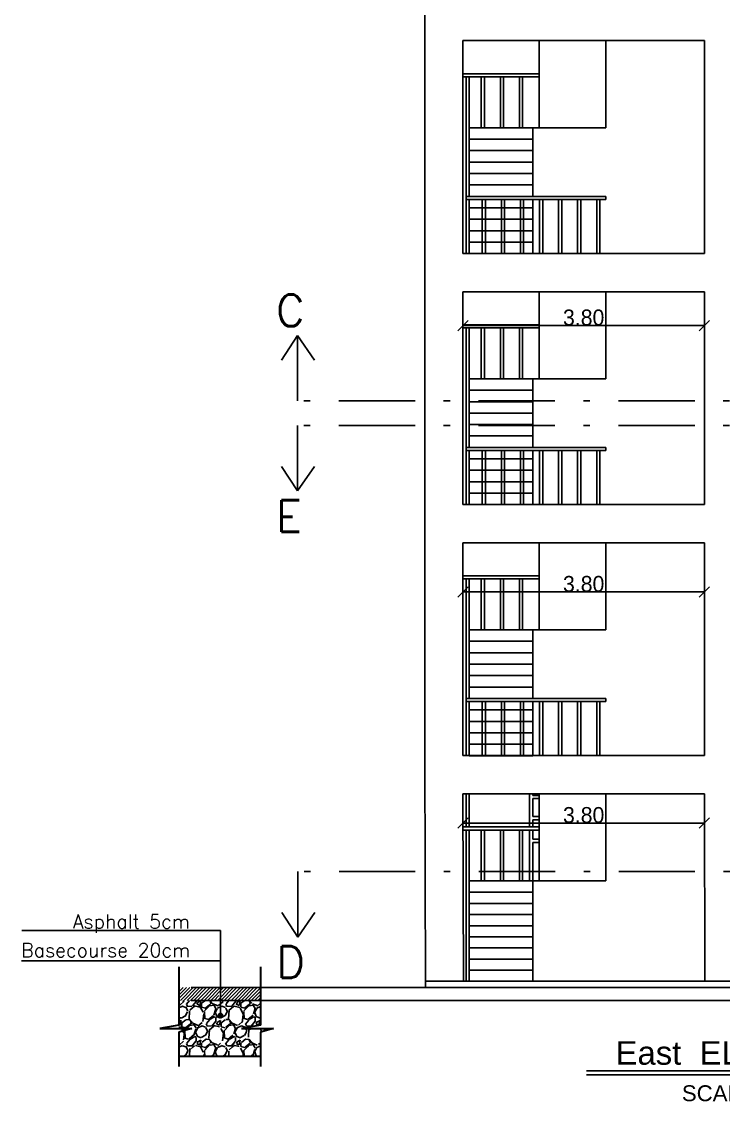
# Model space of a CAD drawing. Extents: x 151242 to 151523, y 158752 to 159354.
# Drawn here: x 151354.73 to 151365.77, y 159155.07 to 159172.06 of the extents above; entities that cross this region are included whole.
import ezdxf
from ezdxf.enums import TextEntityAlignment as Align

# ---------------------------------------------------------------- set-up
doc = ezdxf.new("R2010")
doc.units = 0
doc.header["$LTSCALE"] = 3
doc.header["$MEASUREMENT"] = 0
doc.header["$PDMODE"] = 2
doc.header["$PDSIZE"] = 0.03
for name, pattern in [('AUSGEZOGEN', [0]), ('HIDDEN', [9.524999999999999, 6.349999999999999, -3.174999999999999]), ('STRICHPUNKT2', [0.7000000000000001, 0.4, -0.15, 0, -0.15])]:
    doc.linetypes.add(name, pattern=pattern)
doc.layers.get('0').update_dxf_attribs({"linetype": 'CONTINUOUS'})
doc.layers.get('DEFPOINTS').update_dxf_attribs({"linetype": 'CONTINUOUS'})
for name, color, linetype in [('1622', 7, 'HIDDEN'), ('6', 2, 'CONTINUOUS'), ('EBENE0', 7, 'AUSGEZOGEN'), ('Stairs', 231, 'CONTINUOUS'), ('TEXTS', 1, 'CONTINUOUS')]:
    doc.layers.add(name, color=color, linetype=linetype)
doc.styles.add('FUTURA', font='SAS_____.PFB')
doc.styles.add('ROMANS', font='romans.shx')
doc.dimstyles.new('mais 1-100 plan', dxfattribs={"dimtxt": 0.25, "dimasz": 0.1635000000000001, "dimexe": 0.18, "dimexo": 0.0625, "dimgap": 0, "dimtad": 1, "dimzin": 0, "dimdsep": 46, "dimtxsty": 'Standard', "dimblk": 'OBLIQUE', "dimcen": 0, "dimse1": 1, "dimse2": 1, "dimclrd": 8, "dimclrt": 4, "dimadec": 0, "dimazin": 0, "dimtfac": 1, "dimtix": 1, "dimtofl": 0, "dimtmove": 0, "dimatfit": 3, "dimldrblk": 'OBLIQUE', "dimfxl": 0.18, "dimtolj": 1, "dimtzin": 0, "dimarcsym": 0})
pattern_1 = [(273.012787504, (-14960.47142286305, -14948.0053405744), (0.3099823724307585, -5.269700331323232), [0.05897806323871848, -5.838838802419956]), (229.969740728, (-14960.46832303933, -14948.06423722516), (3.40980609673853, 4.029770841600106), [0.1012082082401477, -10.0196094424334]), (177.510447078, (-14960.53341933753, -14948.14173281827), (6.509629821046315, -0.3099823724306996), [0.07136321102533508, -7.064966920452639]), (312.273689006, (-14960.57681686967, -14948.34012153663), (-5.889665076184763, 6.509629821046333), [0.09216440253301482, -9.124274115492726]), (337.833654178, (-14960.51482039518, -14948.40831765856), (-5.269700331323216, 2.169876607015452), [0.09037449178642143, -8.947087017682925]), (42.27368900599997, (-14960.43112515463, -14948.44241571953), (-6.509629821046334, -5.889665076184762), [0.09216440253301529, -9.124274115492787]), (82.69424046670001, (-14960.36292903268, -14948.38041924505), (-0.9299471172923398, -7.129594565907865), [0.121882707559298, -12.06637820623567]), (117.2553283749, (-14960.34742991408, -14948.2595261198), (-4.64973558646165, 8.989488800492548), [0.1150698241615984, -11.3919167552234]), (166.429565615, (-14960.40012691738, -14948.1572319369), (-6.509629821046323, 1.549911862153876), [0.09247653000094928, -9.155186600966447]), (220.236358309, (-14960.4900218054, -14948.13553317083), (3.719788469169333, 3.099823724307754), [0.1055762392661229, -5.173233347484076]), (267.3974377980001, (-14960.57061722223, -14948.20372929276), (-0.3099823724307755, -7.129594565907854), [0.1365329713948123, -13.51677425295774]), (183.814074834, (-14960.26683449725, -14948.03633881165), (-4.029770841600113, -0.3099823724307867), [0.04660036793378008, -4.613456508889286]), (216.46923439, (-14960.3133318531, -14948.03943863537), (4.649735586461656, 3.409806096738548), [0.08865691395023458, -8.777055705809868]), (270, (-14960.38462779875, -14948.0921356387), (0.3099823724307563, -0.3099823724307564), [0.06199631831838941, -0.557968426543167]), (248.198590514, (-14960.44352444951, -14948.07663652007), (0.929947117292336, 2.169876607015429), [0.0333862411557824, -3.305226084536779]), (336.801409486, (-14960.45592374442, -14948.1076347573), (-1.239929489723042, 0.6199647448616842), [0.04721497848159393, -2.313540436768607]), (75.9637565321, (-14960.41252621228, -14948.12623369964), (0.3099823724308, 1.549911862153896), [0.0766855980873954, -2.479494529135897]), (206.5650511770001, (-14960.39392726994, -14948.05183793028), (0.9299471172923278, 0.309982372430788), [0.05545128587982971, -1.330832027283928]), (61.38954033400001, (-14960.63571352043, -14948.28742453331), (2.169876607015416, 4.029770841600106), [0.07768116196334778, -7.690454825825933]), (115.3461759419, (-14960.59851563573, -14948.21922841138), (2.169876607016114, -4.649735586463088), [0.06517019875075193, -6.451835975734292]), (338.198590514, (-14960.45592374442, -14947.98984145577), (-2.169876607015428, 0.9299471172923379), [0.0667720439302896, -3.271840281762271]), (28.61045966600005, (-14960.39392726994, -14948.01464004559), (-4.029770841600106, -2.169876607015416), [0.07768116196334746, -7.690454825825736]), (24.44395478000004, (-14960.44352444951, -14948.47961360423), (-2.169876607015459, -0.929947117292335), [0.0749105923041584, -3.670620664780823]), (339.775140569, (-14960.37532832759, -14948.44861536697), (-4.959717958892436, 1.859894234584662), [0.06276655421889507, -6.213898101416405]), (111.8014094864, (-14960.14284154825, -14948.2967240045), (-0.9299471172923277, 2.169876607015425), [0.06677204393028961, -3.271840281762271]), (62.3540246363, (-14960.16764013807, -14948.23472753001), (-2.789841351877, -5.269700331323193), [0.07348629154107195, -7.275122966298779]), (114.4439547804, (-14960.29473291076, -14948.44861536697), (0.929947117292315, -2.169876607015429), [0.03745529615207897, -3.708075960932887]), (146.309932474, (-14960.1614404906, -14948.31532294684), (-1.549911862153878, 0.9299471172923466), [0.02235306122184595, -2.212961615356444]), (210.963756532, (-14960.18003943295, -14948.30292365194), (1.239929489723096, 0.6199647448615409), [0.09037449178642143, -1.71711781010747]), (231.009005957, (-14960.25753502606, -14948.34942100779), (2.789841351877014, 3.409806096738557), [0.08375274262470424, -8.291509760067585]), (348.690067526, (-14960.38462779875, -14948.15413211318), (-0.9299471172923232, 0.3099823724307768), [0.06322422427019156, -1.517381941624132]), (38.15722658699998, (-14960.32263132426, -14948.16653140806), (5.889665076184787, 4.649735586461645), [0.1103817748047354, -10.927776690455]), (105.9453959009, (-14960.23583625999, -14948.09833528614), (0.9299471172923315, -3.409806096738534), [0.04513398256827558, -4.4682774875036]), (135, (-14960.2482355549, -14948.054937754), (-0.6199647448615543, 1.216752463196171e-16), [0.02630287651129157, -0.4120783986769012]), (165.256437164, (-14960.27303414469, -14948.34632118407), (3.409806096738554, -0.9299471172923315), [0.06090168027424451, -6.029285631301306]), (93.01278750419965, (-14960.33193079545, -14948.33082206547), (-0.3099823724307687, 5.269700331323204), [0.1179561264774373, -5.77986073918126]), (45, (-14960.33813044289, -14948.21302876394), (6.083762315980856e-17, 0.6199647448615543), [0.1139791315489301, -0.3244021436392627]), (10.30484646900005, (-14960.25753502606, -14948.13243334711), (5.269700331323201, 0.9299471172924284), [0.06931421694510562, -6.862102348873664]), (299.054604099, (-14960.18933890414, -14948.1200340522), (0.929947117292321, -1.549911862153899), [0.06382919042995126, -3.127634666343007]), (252.645975364, (-14960.15834066688, -14948.17583087925), (-2.789841351876965, -8.989488800492536), [0.1039248570024885, -10.28857802001518]), (220.42607874, (-14960.18933890414, -14948.27502523843), (-4.339753214030866, -3.71978846916931), [0.1099455854359231, -10.88460086232659])]

# ---------------------------------------------------------------- blocks, each defined once
blk = doc.blocks.new('_OBLIQUE')
at = {"color": 0, "linetype": 'ByBlock'}
blk.add_line((-0.5, -0.5), (0.5, 0.5), dxfattribs=at)
blk = doc.blocks.new('*D593')
at = {"layer": 'DEFPOINTS', "color": 0, "transparency": 16777216}
for p in [(151361.6732012049, 159167.8065275457), (151365.473201205, 159167.8065275457), (151361.6732012049, 159167.2741552394)]:
    blk.add_point(p, dxfattribs=at)
at = {"layer": 'TEXTS', "color": 8, "lineweight": -2, "transparency": 16777216}
blk.add_line((151365.473201205, 159167.2741552394), (151361.6732012049, 159167.2741552394), dxfattribs=at)
at = {"layer": 'TEXTS', "color": 8, "lineweight": -2, "transparency": 16777216, "xscale": 0.1635000000000001, "yscale": 0.1635000000000001, "zscale": 0.1635000000000001, "rotation": 180}
blk.add_blockref('_OBLIQUE', (151361.6732012049, 159167.2741552394), dxfattribs=at)
at = {"layer": 'TEXTS', "color": 8, "lineweight": -2, "transparency": 16777216, "xscale": 0.1635000000000001, "yscale": 0.1635000000000001, "zscale": 0.1635000000000001}
blk.add_blockref('_OBLIQUE', (151365.473201205, 159167.2741552394), dxfattribs=at)
at = {"layer": 'TEXTS', "color": 4, "transparency": 16777216, "insert": (151363.5732012049, 159167.3991552394), "char_height": 0.25, "attachment_point": 5}
blk.add_mtext('\\A1;3.80', dxfattribs=at)
blk = doc.blocks.new('*D594')
at = {"layer": 'DEFPOINTS', "color": 0, "transparency": 16777216}
for p in [(151361.6732012049, 159163.8565275457), (151365.473201205, 159163.8565275457), (151361.6732012049, 159163.0826340581)]:
    blk.add_point(p, dxfattribs=at)
at = {"layer": 'TEXTS', "color": 8, "lineweight": -2, "transparency": 16777216}
blk.add_line((151365.473201205, 159163.0826340581), (151361.6732012049, 159163.0826340581), dxfattribs=at)
at = {"layer": 'TEXTS', "color": 8, "lineweight": -2, "transparency": 16777216, "xscale": 0.1635000000000001, "yscale": 0.1635000000000001, "zscale": 0.1635000000000001, "rotation": 180}
blk.add_blockref('_OBLIQUE', (151361.6732012049, 159163.0826340581), dxfattribs=at)
at = {"layer": 'TEXTS', "color": 8, "lineweight": -2, "transparency": 16777216, "xscale": 0.1635000000000001, "yscale": 0.1635000000000001, "zscale": 0.1635000000000001}
blk.add_blockref('_OBLIQUE', (151365.473201205, 159163.0826340581), dxfattribs=at)
at = {"layer": 'TEXTS', "color": 4, "transparency": 16777216, "insert": (151363.5732012049, 159163.2076340581), "char_height": 0.25, "attachment_point": 5}
blk.add_mtext('\\A1;3.80', dxfattribs=at)
blk = doc.blocks.new('*D597')
at = {"layer": 'DEFPOINTS', "color": 0, "transparency": 16777216}
for p in [(151361.6732012049, 159159.9065275457), (151365.473201205, 159159.9065275457), (151361.6732012049, 159159.4460294915)]:
    blk.add_point(p, dxfattribs=at)
at = {"layer": 'TEXTS', "color": 8, "lineweight": -2, "transparency": 16777216}
blk.add_line((151365.473201205, 159159.4460294915), (151361.6732012049, 159159.4460294915), dxfattribs=at)
at = {"layer": 'TEXTS', "color": 8, "lineweight": -2, "transparency": 16777216, "xscale": 0.1635000000000001, "yscale": 0.1635000000000001, "zscale": 0.1635000000000001, "rotation": 180}
blk.add_blockref('_OBLIQUE', (151361.6732012049, 159159.4460294915), dxfattribs=at)
at = {"layer": 'TEXTS', "color": 8, "lineweight": -2, "transparency": 16777216, "xscale": 0.1635000000000001, "yscale": 0.1635000000000001, "zscale": 0.1635000000000001}
blk.add_blockref('_OBLIQUE', (151365.473201205, 159159.4460294915), dxfattribs=at)
at = {"layer": 'TEXTS', "color": 4, "transparency": 16777216, "insert": (151363.5732012049, 159159.5710294915), "char_height": 0.25, "attachment_point": 5}
blk.add_mtext('\\A1;3.80', dxfattribs=at)

msp = doc.modelspace()

# ---------------------------------------------------------------- hatches: boundary and pattern name
at = {"layer": '1622'}
h = msp.add_hatch(dxfattribs=at)
h.set_pattern_fill('GRAVEL', color=253, scale=0.4383812751881928, angle=45, style=0)
h.set_pattern_definition(pattern_1)
edge = h.paths.add_edge_path()
edge.add_line((151358.488498529, 159156.1572815983), (151358.6903739821, 159156.21384))
edge.add_line((151358.6903739821, 159156.21384), (151358.1881483815, 159156.2140417951))
edge.add_line((151358.1881483815, 159156.2140417951), (151358.488498529, 159156.265022112))
edge.add_line((151358.488498529, 159156.265022112), (151358.4884985289, 159156.6565275456))
edge.add_line((151358.4884985289, 159156.6565275455), (151357.205021043, 159156.6565275456))
edge.add_line((151357.205021043, 159156.6565275456), (151357.205021043, 159155.9239417136))
edge.add_line((151357.205021043, 159155.9239417137), (151357.8585463104, 159155.9239417137))
edge.add_line((151357.8585463105, 159155.9239417137), (151357.8585463105, 159155.9849111587))
edge.add_arc((151357.8585463106, 159156.0176207328), 0.03270957409624715, 180.0000002234858, 269.99999977651424, ccw=False)
edge.add_arc((151357.8585463105, 159156.0176207326), 0.03270957396866141, 0, 180, ccw=False)
edge.add_arc((151357.8585463103, 159156.0176207328), 0.03270957409624715, 270.00000022348576, 359.99999977651424, ccw=False)
edge.add_line((151357.8585463105, 159155.9849111587), (151357.8585463105, 159155.9239417137))
edge.add_line((151357.8585463105, 159155.9239417137), (151358.488498529, 159155.9239417137))
edge.add_line((151358.488498529, 159155.9239417137), (151358.488498529, 159156.1572815983))
msp.add_hatch(color=256, dxfattribs=at).paths.add_polyline_path([(151357.8912558844, 159156.4196684167, 1), (151357.8258367365, 159156.4196684167, 1)])
h = msp.add_hatch(dxfattribs=at)
h.set_pattern_fill('GRAVEL', color=253, scale=0.4383812751881928, angle=45, style=0)
h.set_pattern_definition(pattern_1)
h.paths.add_polyline_path([(151357.8585463105, 159155.9239417137), (151357.205021043, 159155.9239417137), (151357.205021043, 159155.7797649952), (151357.8585463105, 159155.7797649952)])
h = msp.add_hatch(dxfattribs=at)
h.set_pattern_fill('GRAVEL', color=253, scale=0.4383812751881928, angle=45, style=0)
h.set_pattern_definition(pattern_1)
h.paths.add_polyline_path([(151358.488498529, 159155.7797649951), (151358.488498529, 159155.9239417137), (151357.8585463105, 159155.9239417137), (151357.8585463105, 159155.7797649952)])
at = {"layer": 'TEXTS'}
h = msp.add_hatch(dxfattribs=at)
h.set_pattern_fill('ANSI31', color=8, scale=0.3)
h.set_pattern_definition([(45, (-1.080386849585921, 42.3224999998929), (-0.02651650429449553, 0.02651650429449553), [])])
h.paths.add_polyline_path([(151358.488498529, 159156.8565275456), (151357.8585463105, 159156.8565275456), (151357.8585463105, 159156.7876119232, -0.4142135623730951), (151357.8912558844, 159156.7549023492, -0.4142135623730951), (151357.8585463105, 159156.7221927752), (151357.8585463105, 159156.6565275455), (151358.488498529, 159156.6565275455)])
h.paths.add_polyline_path([(151357.8585463105, 159156.7876119232), (151357.8585463105, 159156.8565275456), (151357.205021043, 159156.8565275457), (151357.205021043, 159156.6565275456), (151357.8585463105, 159156.6565275455), (151357.8585463105, 159156.7221927752, -0.4142135623730951), (151357.8258367365, 159156.7549023492, -0.4142135623730951)])

# ---------------------------------------------------------------- linework, layer by layer
at = {"layer": '1622'}
for p, q in [((151357.8585463105, 159157.7576286979), (151354.7318989933, 159157.7576286979)), ((151357.8585463105, 159156.3869588427), (151357.8585463105, 159157.7576286979)), ((151357.8585463105, 159157.27828701), (151354.7298890274, 159157.27828701))]:
    msp.add_line(p, q, dxfattribs=at)
at = {"layer": '1622', "color": 7, "lineweight": 30, "ltscale": 0.1}
for p, q in [((151357.205021043, 159157.1828806376), (151357.205021043, 159156.2650221119)), ((151358.488498529, 159157.1828806377), (151358.488498529, 159156.265022112)), ((151357.205021043, 159156.1572815983), (151357.205021043, 159155.6159559041)), ((151358.488498529, 159156.1572815983), (151358.488498529, 159155.6159559042)), ((151357.205021043, 159155.7797649952), (151358.488498529, 159155.7797649952))]:
    msp.add_line(p, q, dxfattribs=at)
for points in [[(151357.205021043, 159156.2650221119), (151356.9046708955, 159156.2140417951), (151357.4076167688, 159156.2140417951), (151357.205021043, 159156.1572815983)], [(151358.488498529, 159156.265022112), (151358.1881483815, 159156.2140417951), (151358.6910942548, 159156.2140417951), (151358.488498529, 159156.1572815983)]]:
    msp.add_lwpolyline(points, dxfattribs=at)
at = {"layer": '1622'}
msp.add_circle((151357.8585463105, 159156.4196684167), 0.03270957395271324, dxfattribs=at)
at = {"layer": '6', "color": 3, "linetype": 'AUSGEZOGEN'}
for p, q in [((151361.073201205, 159160.5065275457), (151361.073201205, 159175.3032782882)), ((151361.6732012049, 159168.4065275457), (151361.6732012049, 159171.7565275457)), ((151361.6732012049, 159171.7565275457), (151365.473201205, 159171.7565275457)), ((151365.473201205, 159171.7565275457), (151365.473201205, 159168.4065275457)), ((151361.6732012049, 159168.4065275457), (151365.473201205, 159168.4065275457)), ((151361.6732012049, 159167.8065275457), (151365.473201205, 159167.8065275457)), ((151361.6732012049, 159164.4565275457), (151361.6732012049, 159167.8065275457)), ((151365.473201205, 159167.8065275457), (151365.473201205, 159164.4565275457)), ((151361.6732012049, 159164.4565275457), (151365.473201205, 159164.4565275457)), ((151361.6732012049, 159160.5065275457), (151361.6732012049, 159163.8565275457)), ((151361.6732012049, 159163.8565275457), (151365.473201205, 159163.8565275457)), ((151365.473201205, 159163.8565275457), (151365.473201205, 159160.5065275457)), ((151361.0820339952, 159156.8565275457), (151361.073201205, 159160.5065275457)), ((151361.6732012049, 159160.5065275457), (151365.473201205, 159160.5065275457)), ((151361.6817920009, 159156.9565275457), (151361.6732012049, 159159.9065275457)), ((151361.6732012049, 159159.9065275457), (151365.473201205, 159159.9065275457)), ((151365.473201205, 159159.9065275457), (151365.4817920009, 159156.9565275457))]:
    msp.add_line(p, q, dxfattribs=at)
at = {"layer": '6', "color": 2, "linetype": 'Continuous'}
for p, q in [((151362.8732011763, 159170.3865275458), (151362.8732011763, 159171.7565275457)), ((151363.9232011762, 159170.3865275458), (151363.9232011762, 159171.7565275457)), ((151361.7732011763, 159170.3865275458), (151363.9232011762, 159170.3865275458)), ((151362.7732011762, 159169.3065275458), (151362.7732011763, 159170.3865275458)), ((151362.7732015662, 159170.2062510191), (151361.7732015662, 159170.2062510191)), ((151362.7732015662, 159170.0263892824), (151361.7732015662, 159170.0263892824)), ((151362.7732015662, 159169.8463892824), (151361.7732015662, 159169.8463892824)), ((151362.7732015662, 159169.6663892824), (151361.7732015662, 159169.6663892824)), ((151362.7732015662, 159169.4863892825), (151361.7732015662, 159169.4863892825)), ((151362.7732015662, 159169.3063892825), (151361.7732015662, 159169.3063892825)), ((151362.7732015662, 159169.1263892825), (151361.7732015662, 159169.1263892825)), ((151362.7732011763, 159168.4065275457), (151362.7732011763, 159169.2565275458)), ((151362.7732015662, 159168.9463892825), (151361.7732015662, 159168.9463892825)), ((151362.7732015662, 159168.7663892825), (151361.7732015662, 159168.7663892825)), ((151362.7732015662, 159168.5863892825), (151361.7732015662, 159168.5863892825)), ((151362.7732015662, 159168.4063892825), (151361.7732015662, 159168.4063892825)), ((151362.8732011763, 159166.4365275458), (151362.8732011763, 159167.8065275457)), ((151363.9232011762, 159166.4365275458), (151363.9232011762, 159167.8065275457)), ((151361.7732011763, 159166.4365275458), (151363.9232011762, 159166.4365275458)), ((151362.7732011762, 159165.3565275458), (151362.7732011763, 159166.4365275458)), ((151362.7732015662, 159166.2562510191), (151361.7732015662, 159166.2562510191)), ((151362.7732015662, 159166.0763892824), (151361.7732015662, 159166.0763892824)), ((151362.7732015662, 159165.8963892825), (151361.7732015662, 159165.8963892825)), ((151362.7732015662, 159165.7163892825), (151361.7732015662, 159165.7163892825)), ((151362.7732015662, 159165.5363892825), (151361.7732015662, 159165.5363892825)), ((151362.7732015662, 159165.3563892825), (151361.7732015662, 159165.3563892825)), ((151362.7732011763, 159164.4565275457), (151362.7732011763, 159165.3065275458)), ((151362.7732015662, 159165.1763892825), (151361.7732015662, 159165.1763892825)), ((151362.7732015662, 159164.9963892825), (151361.7732015662, 159164.9963892825)), ((151362.7732015662, 159164.8163892825), (151361.7732015662, 159164.8163892825)), ((151362.7732015662, 159164.6363892825), (151361.7732015662, 159164.6363892825)), ((151362.7732015662, 159164.4563892825), (151361.7732015662, 159164.4563892825)), ((151362.8732011763, 159162.4865275458), (151362.8732011763, 159163.8565275457)), ((151363.9232011762, 159162.4865275458), (151363.9232011762, 159163.8565275457)), ((151361.7732011763, 159162.4865275458), (151363.9232011762, 159162.4865275458)), ((151362.7732011762, 159161.4065275458), (151362.7732011763, 159162.4865275458)), ((151362.7732015662, 159162.3062510191), (151361.7732015662, 159162.3062510191)), ((151362.7732015662, 159162.1263892824), (151361.7732015662, 159162.1263892824)), ((151362.7732015662, 159161.9463892824), (151361.7732015662, 159161.9463892824)), ((151362.7732015662, 159161.7663892824), (151361.7732015662, 159161.7663892824)), ((151362.7732015662, 159161.5863892825), (151361.7732015662, 159161.5863892825)), ((151362.7732015662, 159161.4063892825), (151361.7732015662, 159161.4063892825)), ((151362.7732011763, 159160.5065275457), (151362.7732011763, 159161.3565275458)), ((151362.7732015662, 159161.2263892825), (151361.7732015662, 159161.2263892825)), ((151362.7732015662, 159161.0463892825), (151361.7732015662, 159161.0463892825)), ((151362.7732015662, 159160.8663892825), (151361.7732015662, 159160.8663892825)), ((151362.7732015662, 159160.6863892825), (151361.7732015662, 159160.6863892825)), ((151362.7732015662, 159160.5063892825), (151361.7732015662, 159160.5063892825)), ((151362.8732011763, 159158.5365275457), (151362.8732011763, 159159.9065275457)), ((151363.9232011762, 159158.5365275457), (151363.9232011762, 159159.9065275457)), ((151361.7732011763, 159158.5365275457), (151363.9232011762, 159158.5365275457)), ((151362.7732011763, 159156.9563888565), (151362.7732011763, 159158.5365275457))]:
    msp.add_line(p, q, dxfattribs=at)
at = {"layer": '6', "color": 1, "linetype": 'AUSGEZOGEN'}
for p, q in [((151370.4817920009, 159156.9565275457), (151361.0817920009, 159156.9565275456)), ((151370.4817920009, 159156.8565275457), (151357.3996596454, 159156.8565275457)), ((151370.4817920009, 159156.6565275457), (151357.3996596454, 159156.6565275457))]:
    msp.add_line(p, q, dxfattribs=at)
at = {"layer": '6'}
for p, q in [((151363.6152926745, 159155.5485659487), (151368.9337069762, 159155.5485659487)), ((151363.6152926745, 159155.4829926647), (151368.9337069762, 159155.4829926647))]:
    msp.add_line(p, q, dxfattribs=at)
at = {"layer": 'EBENE0', "color": 5, "linetype": 'STRICHPUNKT2'}
for points in [[(151374.1200928313, 159167.0902903601), (151374.1200928313, 159166.08886714), (151359.0699490618, 159166.08886714), (151359.0699490618, 159167.1175796309), (151358.8186783586, 159166.7318126335)], [(151359.0699490618, 159167.1175796309), (151359.3380452516, 159166.7318126335)], [(151374.1200928313, 159164.6988941917), (151374.1200928313, 159165.7003174118), (151359.0699490618, 159165.7003174118), (151359.0699490618, 159164.6716049209), (151358.8186783586, 159165.0573719183)], [(151359.0699490618, 159164.6716049209), (151359.3380452516, 159165.0573719183)], [(151374.1245092264, 159157.6801043255), (151374.1245092264, 159158.6815275456), (151359.0743654569, 159158.6815275457), (151359.0743654569, 159157.6528150548), (151358.8230947538, 159158.0385820521)], [(151359.0743654569, 159157.6528150548), (151359.3424616467, 159158.0385820521)]]:
    msp.add_lwpolyline(points, dxfattribs=at)
at = {"layer": 'Stairs'}
for p, q in [((151362.8732011763, 159171.2365275462), (151361.6732012049, 159171.2365275462)), ((151362.8732011763, 159171.1865275457), (151361.6732012049, 159171.1865275457)), ((151361.7232011761, 159168.4065275457), (151361.7232011758, 159171.1865275457)), ((151361.7732011763, 159171.1865275457), (151361.7232011763, 159171.1865275457)), ((151361.7732011763, 159169.3065275458), (151361.7732011763, 159171.1865275457)), ((151361.9625231393, 159170.3865275458), (151361.9625231393, 159171.1865275457)), ((151362.0125231393, 159170.3865275458), (151362.0125231394, 159171.1865275457)), ((151362.2625231393, 159170.3865275458), (151362.2625231393, 159171.1865275457)), ((151362.3125231393, 159170.3865275458), (151362.3125231393, 159171.1865275457)), ((151362.5625231393, 159170.3865275458), (151362.5625231393, 159171.1865275457)), ((151362.6125231393, 159170.3865275458), (151362.6125231394, 159171.1865275457)), ((151363.9232011762, 159169.3065275458), (151361.723201176, 159169.3065275458)), ((151363.9232011762, 159169.2565275458), (151363.9232011762, 159169.3065275458)), ((151363.9232011762, 159169.2565275458), (151361.723201176, 159169.2565275458)), ((151361.7732011763, 159168.4065275457), (151361.7732011763, 159169.2565275458)), ((151361.9785401947, 159168.4065275457), (151361.9785401947, 159169.2565275458)), ((151362.0285401947, 159168.4065275457), (151362.0285401947, 159169.2565275458)), ((151362.2785401947, 159168.4065275457), (151362.2785401947, 159169.2565275458)), ((151362.3285401947, 159168.4065275457), (151362.3285401947, 159169.2565275458)), ((151362.5785401947, 159168.4065275457), (151362.5785401947, 159169.2565275458)), ((151362.6285401947, 159168.4065275457), (151362.6285401947, 159169.2565275458)), ((151362.8785401947, 159168.4065275457), (151362.8785401947, 159169.2565275458)), ((151362.9285401947, 159168.4065275457), (151362.9285401947, 159169.2565275458)), ((151363.1785401947, 159168.4065275457), (151363.1785401947, 159169.2565275458)), ((151363.2285401947, 159168.4065275457), (151363.2285401947, 159169.2565275458)), ((151363.4785401947, 159168.4065275457), (151363.4785401947, 159169.2565275458)), ((151363.5285401947, 159168.4065275457), (151363.5285401947, 159169.2565275458)), ((151363.7785401947, 159168.4065275457), (151363.7785401947, 159169.2565275458)), ((151363.8285401947, 159168.4065275457), (151363.8285401947, 159169.2565275458)), ((151362.8732011763, 159167.2865275462), (151361.6732012049, 159167.2865275462)), ((151362.8732011763, 159167.2365275457), (151361.6732012049, 159167.2365275457)), ((151361.7232011761, 159164.4565275457), (151361.7232011758, 159167.2365275458)), ((151361.7732011763, 159165.3565275458), (151361.7732011763, 159167.2365275458)), ((151361.9625231393, 159166.4365275458), (151361.9625231393, 159167.2365275458)), ((151362.0125231393, 159166.4365275458), (151362.0125231394, 159167.2365275458)), ((151362.2625231393, 159166.4365275458), (151362.2625231393, 159167.2365275458)), ((151362.3125231393, 159166.4365275458), (151362.3125231393, 159167.2365275458)), ((151362.5625231393, 159166.4365275458), (151362.5625231393, 159167.2365275458)), ((151362.6125231393, 159166.4365275458), (151362.6125231394, 159167.2365275458)), ((151363.9232011762, 159165.3565275458), (151361.723201176, 159165.3565275458)), ((151363.9232011762, 159165.3065275458), (151361.723201176, 159165.3065275458)), ((151361.7732011763, 159164.4565275457), (151361.7732011763, 159165.3065275458)), ((151361.9785401947, 159164.4565275457), (151361.9785401947, 159165.3065275458)), ((151362.0285401947, 159164.4565275457), (151362.0285401947, 159165.3065275458)), ((151362.2785401947, 159164.4565275457), (151362.2785401947, 159165.3065275458)), ((151362.3285401947, 159164.4565275457), (151362.3285401947, 159165.3065275458)), ((151362.5785401947, 159164.4565275457), (151362.5785401947, 159165.3065275458)), ((151362.6285401947, 159164.4565275457), (151362.6285401947, 159165.3065275458)), ((151362.8785401947, 159164.4565275457), (151362.8785401947, 159165.3065275458)), ((151362.9285401947, 159164.4565275457), (151362.9285401947, 159165.3065275458)), ((151363.1785401947, 159164.4565275457), (151363.1785401947, 159165.3065275458)), ((151363.2285401947, 159164.4565275457), (151363.2285401947, 159165.3065275458)), ((151363.4785401947, 159164.4565275457), (151363.4785401947, 159165.3065275458)), ((151363.5285401947, 159164.4565275457), (151363.5285401947, 159165.3065275458)), ((151363.7785401947, 159164.4565275457), (151363.7785401947, 159165.3065275458)), ((151363.8285401947, 159164.4565275457), (151363.8285401947, 159165.3065275458)), ((151363.9232011762, 159165.3065275458), (151363.9232011762, 159165.3565275458)), ((151362.8732011763, 159163.3365275462), (151361.6732012049, 159163.3365275462)), ((151362.8732011763, 159163.2865275457), (151361.6732012049, 159163.2865275457)), ((151361.7232011761, 159160.5065275457), (151361.7232011758, 159163.2865275457)), ((151361.7732011763, 159163.2865275457), (151361.7232011763, 159163.2865275457)), ((151361.7732011763, 159161.4065275458), (151361.7732011763, 159163.2865275457)), ((151361.9625231393, 159162.4865275458), (151361.9625231393, 159163.2865275457)), ((151362.0125231393, 159162.4865275458), (151362.0125231394, 159163.2865275457)), ((151362.2625231393, 159162.4865275458), (151362.2625231393, 159163.2865275457)), ((151362.3125231393, 159162.4865275458), (151362.3125231393, 159163.2865275457)), ((151362.5625231393, 159162.4865275458), (151362.5625231393, 159163.2865275457)), ((151362.6125231393, 159162.4865275458), (151362.6125231394, 159163.2865275457)), ((151363.9232011762, 159161.4065275458), (151361.723201176, 159161.4065275458)), ((151363.9232011762, 159161.3565275458), (151361.723201176, 159161.3565275458)), ((151361.7732011763, 159160.5065275457), (151361.7732011763, 159161.3565275458)), ((151361.9785401947, 159160.5065275457), (151361.9785401947, 159161.3565275458)), ((151362.0285401947, 159160.5065275457), (151362.0285401947, 159161.3565275458)), ((151362.2785401947, 159160.5065275457), (151362.2785401947, 159161.3565275458)), ((151362.3285401947, 159160.5065275457), (151362.3285401947, 159161.3565275458)), ((151362.5785401947, 159160.5065275457), (151362.5785401947, 159161.3565275458)), ((151362.6285401947, 159160.5065275457), (151362.6285401947, 159161.3565275458)), ((151362.8785401947, 159160.5065275457), (151362.8785401947, 159161.3565275458)), ((151362.9285401947, 159160.5065275457), (151362.9285401947, 159161.3565275458)), ((151363.1785401947, 159160.5065275457), (151363.1785401947, 159161.3565275458)), ((151363.2285401947, 159160.5065275457), (151363.2285401947, 159161.3565275458)), ((151363.4785401947, 159160.5065275457), (151363.4785401947, 159161.3565275458)), ((151363.5285401947, 159160.5065275457), (151363.5285401947, 159161.3565275458)), ((151363.7785401947, 159160.5065275457), (151363.7785401947, 159161.3565275458)), ((151363.8285401947, 159160.5065275457), (151363.8285401947, 159161.3565275458)), ((151363.9232011762, 159161.3565275458), (151363.9232011762, 159161.4065275458)), ((151361.7232011763, 159159.386388857), (151361.7232011763, 159159.9065275457)), ((151361.7732011763, 159159.386388857), (151361.7732011763, 159159.9065275457)), ((151362.7232011763, 159159.3865275461), (151362.7232011763, 159159.9066662348)), ((151362.7732011763, 159159.8818936666), (151362.7732011763, 159159.9066662348)), ((151362.7732011762, 159159.8818936666), (151362.8732011762, 159159.8818936666)), ((151362.7732011763, 159159.5494165029), (151362.7732011763, 159159.8318936666)), ((151362.7732011762, 159159.8318936666), (151362.8732011762, 159159.8318936666)), ((151362.7732011763, 159159.5494165029), (151362.8732011762, 159159.5494165029)), ((151362.7732011763, 159159.3865275461), (151362.7732011763, 159159.4994165028)), ((151362.7732011763, 159159.4994165028), (151362.8732011762, 159159.4994165029)), ((151362.8732011763, 159159.3865275461), (151361.6732012049, 159159.3865275462)), ((151362.8732011763, 159159.3365275457), (151361.6732012049, 159159.3365275457)), ((151361.7232011763, 159156.9563888565), (151361.7232011763, 159159.3365275457)), ((151361.7732011763, 159159.3365275457), (151361.7232011763, 159159.3365275457)), ((151361.7732011763, 159156.9563888565), (151361.7732011763, 159159.3365275457)), ((151361.9625231393, 159158.5365275457), (151361.9625231393, 159159.3365275457)), ((151362.0125231393, 159158.5365275457), (151362.0125231394, 159159.3365275457)), ((151362.2625231393, 159158.5365275457), (151362.2625231393, 159159.3365275457)), ((151362.3125231393, 159158.5365275457), (151362.3125231393, 159159.3365275457)), ((151362.5625231393, 159158.5365275457), (151362.5625231393, 159159.3365275457)), ((151362.6125231393, 159158.5365275457), (151362.6125231394, 159159.3365275457)), ((151362.7232011762, 159158.5365275457), (151362.7232011763, 159159.3365275456)), ((151362.7732011763, 159159.1914165029), (151362.7732011763, 159159.3365275456)), ((151362.7732011763, 159159.1914165029), (151362.8732011762, 159159.1914165029)), ((151362.7732011763, 159158.5365275457), (151362.7732011763, 159159.1414165029)), ((151362.7732011763, 159159.1414165029), (151362.8732011762, 159159.1414165029))]:
    msp.add_line(p, q, dxfattribs=at)
at = {"layer": 'TEXTS'}
for p, q in [((151362.7732015662, 159158.3563892824), (151361.7732015662, 159158.3563892824)), ((151362.7732015662, 159158.1813892824), (151361.7732015662, 159158.1813892824)), ((151362.7732015662, 159158.0063892824), (151361.7732015662, 159158.0063892824)), ((151362.7732015662, 159157.8313892824), (151361.7732015662, 159157.8313892824)), ((151362.7732015662, 159157.6563892824), (151361.7732015662, 159157.6563892824)), ((151362.7732015662, 159157.4813892824), (151361.7732015662, 159157.4813892824)), ((151362.7732015662, 159157.3063892825), (151361.7732015662, 159157.3063892825)), ((151362.7732015662, 159157.1313892825), (151361.7732015662, 159157.1313892825)), ((151362.7732015662, 159156.9563892825), (151361.7732015662, 159156.9563892825))]:
    msp.add_line(p, q, dxfattribs=at)

# ---------------------------------------------------------------- texts
at = {"layer": '1622', "color": 6, "style": 'ROMANS'}
for s, p in [('Asphalt 5cm', (151355.534567305, 159157.7896097163)), ('Basecourse 20cm   ', (151354.7226256749, 159157.3382367752))]:
    msp.add_text(s, height=0.2191906375988809, dxfattribs=at).set_placement(p)
at = {"layer": '6', "linetype": 'Continuous', "style": 'ROMANS'}
msp.add_text('C', height=0.5, dxfattribs=at).set_placement((151358.7334413637, 159167.2620440988))
at = {"layer": '6', "linetype": 'Continuous', "style": 'ROMANS', "text_generation_flag": 2}
for s, p in [('E', (151358.7334413637, 159164.527140453)), ('D', (151358.7378577588, 159157.5083505868))]:
    msp.add_text(s, height=0.5, rotation=180, dxfattribs=at).set_placement(p)
at = {"layer": '6', "color": 4, "style": 'FUTURA'}
msp.add_text('East  ELEVATION', height=0.3701376000000001, dxfattribs=at).set_placement((151366.1869999928, 159155.6434871383), align=Align.CENTER)
at = {"layer": '6', "style": 'FUTURA'}
msp.add_text('SCALE 1:100', height=0.25, dxfattribs=at).set_placement((151365.118004352, 159155.0700765006))

# ---------------------------------------------------------------- dimensions: what is measured, and where the dimension line sits
at = {"layer": 'TEXTS', "color": 2}
for base, p1, p2, picture, middle in [((151361.6732012049, 159167.2741552394), (151365.473201205, 159167.8065275457), (151361.6732012049, 159167.8065275457), '*D593', (151363.5732012049, 159167.3991552394)), ((151361.6732012049, 159163.0826340581), (151365.473201205, 159163.8565275457), (151361.6732012049, 159163.8565275457), '*D594', (151363.5732012049, 159163.2076340581)), ((151361.6732012049, 159159.4460294915), (151365.473201205, 159159.9065275457), (151361.6732012049, 159159.9065275457), '*D597', (151363.5732012049, 159159.5710294915))]:
    dim = msp.add_linear_dim(base=base, p1=p1, p2=p2, dimstyle='mais 1-100 plan', dxfattribs=at)
    dim.commit()
    dim.dimension.update_dxf_attribs({"geometry": picture, "text_midpoint": middle})

doc.saveas('drawing.dxf')
